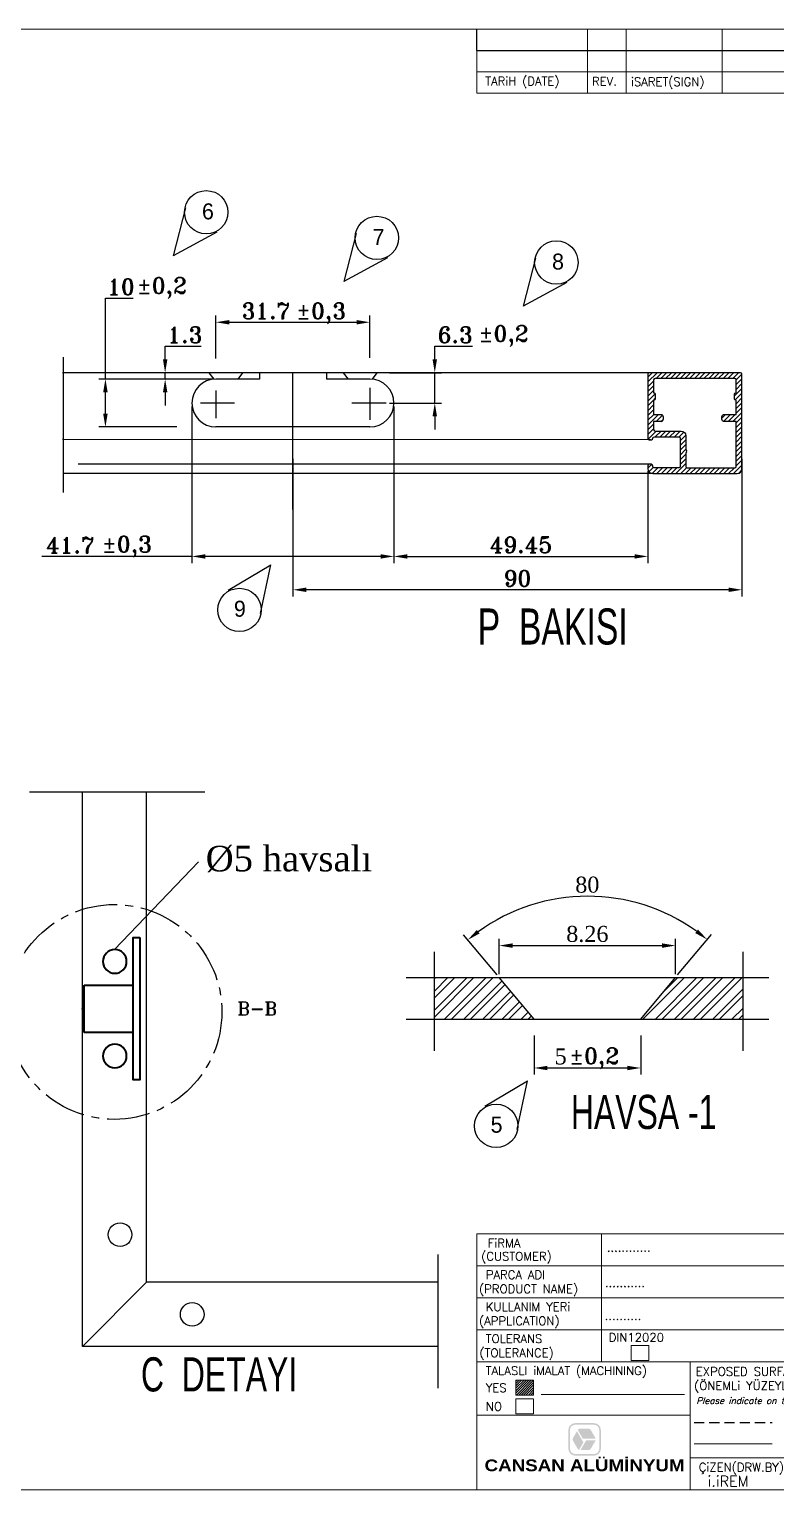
# Model space of a CAD drawing. Header units: millimetres. Extents: x 2665 to 3085, y 1419 to 1697.
# Drawn here: x 2805 to 2945, y 1422.7 to 1696.7 of the extents above; entities that cross this region are included whole.
import ezdxf

# ---------------------------------------------------------------- set-up
doc = ezdxf.new("R2010")
doc.units = ezdxf.units.MM
doc.header["$LTSCALE"] = 5
for name, pattern in [('CENTER', [1.25, 0.8, -0.15, 0.15, -0.15]), ('DASHED', [19.05, 12.7, -6.35]), ('HIDDEN', [9.525, 6.35, -3.175])]:
    doc.linetypes.add(name, pattern=pattern)
for name, color, linetype, lineweight in [('cizgi', 7, 'Continuous', 20), ('olcu', 242, 'Continuous', 18), ('VOLLEBREIT', 7, 'Continuous', 40)]:
    doc.layers.add(name, color=color, linetype=linetype, lineweight=lineweight)
doc.layers.add('KESIK', color=150, linetype='DASHED')
doc.styles.add('ROMANT', font='romant.shx', dxfattribs={"height": 3})
doc.dimstyles.new('ISO-25', dxfattribs={"dimtxt": 10, "dimasz": 2.5, "dimexe": 1.25, "dimexo": 0.625, "dimtad": 1, "dimtoh": 1, "dimtxsty": 'ROMANT', "dimcen": 2.5, "dimclrd": 242, "dimclre": 242, "dimclrt": 242, "dimadec": 1, "dimazin": 2, "dimtfac": 1, "dimtmove": 0, "dimatfit": 3, "dimfxl": 0, "dimarcsym": 0})

# ---------------------------------------------------------------- blocks, each defined once
blk = doc.blocks.new('*D151')
at = {"color": 242, "lineweight": -2, "ltscale": 5}
for p, q in [((2819.27, 1631.1), (2819.27, 1646.27)), ((2819.27, 1646.27), (2824.47, 1646.27)), ((2832.78, 1631.1), (2818.02, 1631.1)), ((2819.27, 1624.6), (2819.27, 1628.6)), ((2832.67, 1622.1), (2818.02, 1622.1))]:
    blk.add_line(p, q, dxfattribs=at)
at = {"color": 242, "ltscale": 5}
for points in [[(2818.85, 1628.6), (2819.69, 1628.6), (2819.27, 1631.1)], [(2818.85, 1624.6), (2819.69, 1624.6), (2819.27, 1622.1)]]:
    blk.add_solid(points, dxfattribs=at)
at = {"layer": 'Defpoints', "color": 0, "ltscale": 5}
for p in [(2833.41, 1631.1), (2819.27, 1622.1), (2833.3, 1622.1)]:
    blk.add_point(p, dxfattribs=at)
at = {"color": 242, "ltscale": 5, "insert": (2822.18, 1648.39), "char_height": 3, "attachment_point": 5, "style": 'ROMANT'}
blk.add_mtext('10', dxfattribs=at)
blk = doc.blocks.new('*D152')
at = {"color": 242, "lineweight": -2, "ltscale": 5}
for p, q in [((2881.04, 1634.77), (2881.04, 1637.27)), ((2881.04, 1637.27), (2888.1, 1637.27)), ((2872.55, 1632.27), (2882.29, 1632.27)), ((2881.04, 1626.6), (2881.04, 1632.27)), ((2872.55, 1626.6), (2882.29, 1626.6)), ((2881.04, 1624.1), (2881.04, 1621.6))]:
    blk.add_line(p, q, dxfattribs=at)
at = {"color": 242, "ltscale": 5}
for points in [[(2880.63, 1634.77), (2881.46, 1634.77), (2881.04, 1632.27)], [(2880.63, 1624.1), (2881.46, 1624.1), (2881.04, 1626.6)]]:
    blk.add_solid(points, dxfattribs=at)
at = {"layer": 'Defpoints', "color": 0, "ltscale": 5}
for p in [(2871.93, 1632.27), (2881.04, 1632.27), (2871.93, 1626.6)]:
    blk.add_point(p, dxfattribs=at)
at = {"color": 242, "ltscale": 5, "insert": (2884.88, 1639.39), "char_height": 3, "attachment_point": 5, "style": 'ROMANT'}
blk.add_mtext('6.3', dxfattribs=at)
blk = doc.blocks.new('*D153')
at = {"color": 242, "lineweight": -2, "ltscale": 5}
for p, q in [((2830.47, 1634.77), (2830.47, 1637.27)), ((2830.47, 1637.27), (2837.24, 1637.27)), ((2839.36, 1632.27), (2829.22, 1632.27)), ((2839.37, 1631.1), (2829.22, 1631.1)), ((2830.47, 1631.1), (2830.47, 1632.27)), ((2830.47, 1628.6), (2830.47, 1626.1))]:
    blk.add_line(p, q, dxfattribs=at)
at = {"color": 242, "ltscale": 5}
for points in [[(2830.06, 1634.77), (2830.89, 1634.77), (2830.47, 1632.27)], [(2830.06, 1628.6), (2830.89, 1628.6), (2830.47, 1631.1)]]:
    blk.add_solid(points, dxfattribs=at)
at = {"layer": 'Defpoints', "color": 0, "ltscale": 5}
for p in [(2830.47, 1632.27), (2839.98, 1632.27), (2839.99, 1631.1)]:
    blk.add_point(p, dxfattribs=at)
at = {"color": 242, "ltscale": 5, "insert": (2834.17, 1639.39), "char_height": 3, "attachment_point": 5, "style": 'ROMANT'}
blk.add_mtext('1.3', dxfattribs=at)
blk = doc.blocks.new('*D154')
at = {"color": 242, "lineweight": -2, "ltscale": 5}
for p, q in [((2839.99, 1634.95), (2839.99, 1643)), ((2842.49, 1641.75), (2866.38, 1641.75)), ((2868.88, 1635.06), (2868.88, 1643))]:
    blk.add_line(p, q, dxfattribs=at)
at = {"color": 242, "ltscale": 5}
for points in [[(2842.49, 1642.16), (2842.49, 1641.33), (2839.99, 1641.75)], [(2866.38, 1642.16), (2866.38, 1641.33), (2868.88, 1641.75)]]:
    blk.add_solid(points, dxfattribs=at)
at = {"layer": 'Defpoints', "color": 0, "ltscale": 5}
for p in [(2868.88, 1641.75), (2839.99, 1634.33), (2868.88, 1634.43)]:
    blk.add_point(p, dxfattribs=at)
at = {"color": 242, "ltscale": 5, "insert": (2849.38, 1643.87), "char_height": 3, "attachment_point": 5, "style": 'ROMANT'}
blk.add_mtext('31.7', dxfattribs=at)
blk = doc.blocks.new('*D155')
at = {"color": 242, "lineweight": -2, "ltscale": 5}
for p, q in [((2835.49, 1625.97), (2835.49, 1596.57)), ((2873.38, 1625.97), (2873.38, 1596.57)), ((2835.49, 1597.82), (2807.36, 1597.82)), ((2870.88, 1597.82), (2837.99, 1597.82))]:
    blk.add_line(p, q, dxfattribs=at)
at = {"color": 242, "ltscale": 5}
for points in [[(2837.99, 1598.23), (2837.99, 1597.4), (2835.49, 1597.82)], [(2870.88, 1598.23), (2870.88, 1597.4), (2873.38, 1597.82)]]:
    blk.add_solid(points, dxfattribs=at)
at = {"layer": 'Defpoints', "color": 0, "ltscale": 5}
for p in [(2835.49, 1626.6), (2873.38, 1626.6), (2873.38, 1597.82)]:
    blk.add_point(p, dxfattribs=at)
at = {"color": 242, "ltscale": 5, "insert": (2812.7, 1599.94), "char_height": 3, "attachment_point": 5, "style": 'ROMANT'}
blk.add_mtext('41.7', dxfattribs=at)
blk = doc.blocks.new('*D168')
at = {"color": 242, "linetype": 'HIDDEN', "lineweight": -2, "ltscale": 5}
for p, q in [((2854.44, 1616.13), (2854.44, 1590.31)), ((2938.66, 1616.13), (2938.66, 1590.31)), ((2936.16, 1591.56), (2856.94, 1591.56))]:
    blk.add_line(p, q, dxfattribs=at)
at = {"color": 242, "linetype": 'HIDDEN', "ltscale": 5}
for points in [[(2856.94, 1591.98), (2856.94, 1591.15), (2854.44, 1591.56)], [(2936.16, 1591.98), (2936.16, 1591.15), (2938.66, 1591.56)]]:
    blk.add_solid(points, dxfattribs=at)
at = {"layer": 'Defpoints', "color": 0, "linetype": 'HIDDEN', "ltscale": 5}
for p in [(2854.44, 1616.76), (2938.66, 1616.76), (2854.44, 1591.56)]:
    blk.add_point(p, dxfattribs=at)
at = {"color": 242, "linetype": 'HIDDEN', "ltscale": 5, "insert": (2896.55, 1593.69), "char_height": 3, "attachment_point": 5, "style": 'ROMANT'}
blk.add_mtext('{\\fRomanT|b0|i0|c162|p2;90}', dxfattribs=at)
blk = doc.blocks.new('*D169')
at = {"color": 242, "linetype": 'HIDDEN', "lineweight": -2, "ltscale": 5}
for p, q in [((2873.38, 1625.97), (2873.38, 1596.57)), ((2921.01, 1613.81), (2921.01, 1596.57)), ((2875.88, 1597.82), (2918.51, 1597.82))]:
    blk.add_line(p, q, dxfattribs=at)
at = {"color": 242, "linetype": 'HIDDEN', "ltscale": 5}
for points in [[(2875.88, 1598.23), (2875.88, 1597.4), (2873.38, 1597.82)], [(2918.51, 1598.23), (2918.51, 1597.4), (2921.01, 1597.82)]]:
    blk.add_solid(points, dxfattribs=at)
at = {"layer": 'Defpoints', "color": 0, "linetype": 'HIDDEN', "ltscale": 5}
for p in [(2873.38, 1626.6), (2921.01, 1614.44), (2921.01, 1597.82)]:
    blk.add_point(p, dxfattribs=at)
at = {"color": 242, "linetype": 'HIDDEN', "ltscale": 5, "insert": (2897.2, 1599.97), "char_height": 3, "attachment_point": 5, "style": 'ROMANT'}
blk.add_mtext('{\\fRomanT|b0|i0|c162|p2;49.45}', dxfattribs=at)
blk = doc.blocks.new('BOHRSYMBOL_ALUSCHARNIER')
at = {"layer": 'VOLLEBREIT'}
for p, q in [((-7, -0.5), (-7, -15)), ((7, -0.5), (-7, -0.5)), ((7, -15), (7, -0.5))]:
    blk.add_line(p, q, dxfattribs=at)
blk.add_lwpolyline([(-21.05, -17), (21.05, -17), (21.05, -15), (-21.05, -15)], close=True, dxfattribs=at)
at = {"layer": 'VOLLEBREIT', "ltscale": 0.5}
for centre in [(-14, -9.6), (14, -9.6)]:
    blk.add_circle(centre, 3.5, dxfattribs=at)
at = {"layer": 'VOLLEBREIT', "color": 1, "ltscale": 0.5}
blk.add_point((0, 0), dxfattribs=at)
blk = doc.blocks.new('*D156')
at = {"color": 242, "lineweight": -2, "ltscale": 5}
for p, q in [((2899.68, 1507.97), (2899.68, 1500.6)), ((2919.68, 1507.97), (2919.68, 1500.6)), ((2902.18, 1501.85), (2917.18, 1501.85))]:
    blk.add_line(p, q, dxfattribs=at)
at = {"color": 242, "ltscale": 5}
for points in [[(2902.18, 1502.26), (2902.18, 1501.43), (2899.68, 1501.85)], [(2917.18, 1502.26), (2917.18, 1501.43), (2919.68, 1501.85)]]:
    blk.add_solid(points, dxfattribs=at)
at = {"layer": 'Defpoints', "color": 0, "ltscale": 5}
for p in [(2899.68, 1508.6), (2919.68, 1508.6), (2919.68, 1501.85)]:
    blk.add_point(p, dxfattribs=at)
at = {"color": 242, "ltscale": 5, "insert": (2904.65, 1504), "char_height": 3, "attachment_point": 5, "style": 'ROMANT'}
blk.add_mtext('{\\fTimes New Roman Tur|b0|i0|c162|p18;5}', dxfattribs=at)
blk = doc.blocks.new('*D157')
at = {"color": 242, "lineweight": -2, "ltscale": 5}
for p, q in [((2892.73, 1519.3), (2886.41, 1526.83)), ((2926.58, 1519.3), (2932.93, 1526.92))]:
    blk.add_line(p, q, dxfattribs=at)
blk.add_arc((2909.72, 1499.07), 35, 54.2882, 125.9365, dxfattribs=at)
at = {"color": 242, "ltscale": 5}
for points in [[(2889.44, 1527.08), (2888.93, 1527.74), (2887.21, 1525.87)], [(2930.4, 1527.82), (2929.89, 1527.16), (2932.13, 1525.96)]]:
    blk.add_solid(points, dxfattribs=at)
at = {"layer": 'Defpoints', "color": 0, "ltscale": 5}
for p in [(2917.71, 1533.15), (2893.13, 1518.82), (2926.18, 1518.82), (2899.68, 1511.02), (2919.68, 1511.02)]:
    blk.add_point(p, dxfattribs=at)
at = {"color": 242, "ltscale": 5, "insert": (2909.65, 1536.22), "char_height": 3, "attachment_point": 5, "rotation": 0.1123, "style": 'ROMANT'}
blk.add_mtext('{\\fTimes New Roman|b0|i0|c162|p18;80}', dxfattribs=at)
blk = doc.blocks.new('*D158')
at = {"color": 242, "lineweight": -2, "ltscale": 5}
for p, q in [((2893.13, 1519.45), (2893.13, 1526.06)), ((2895.63, 1524.81), (2923.68, 1524.81)), ((2926.18, 1519.45), (2926.18, 1526.06))]:
    blk.add_line(p, q, dxfattribs=at)
at = {"color": 242, "ltscale": 5}
for points in [[(2895.63, 1525.23), (2895.63, 1524.4), (2893.13, 1524.81)], [(2923.68, 1525.23), (2923.68, 1524.4), (2926.18, 1524.81)]]:
    blk.add_solid(points, dxfattribs=at)
at = {"layer": 'Defpoints', "color": 0, "ltscale": 5}
for p in [(2926.18, 1524.81), (2893.13, 1518.82), (2926.18, 1518.82)]:
    blk.add_point(p, dxfattribs=at)
at = {"color": 242, "ltscale": 5, "insert": (2909.66, 1526.97), "char_height": 3, "attachment_point": 5, "style": 'ROMANT'}
blk.add_mtext('{\\fTimes New Roman Tur|b0|i0|c162|p18;8.26}', dxfattribs=at)

msp = doc.modelspace()

# ---------------------------------------------------------------- hatches: boundary and pattern name
at = {"linetype": 'HIDDEN', "ltscale": 5}
h = msp.add_hatch(dxfattribs=at)
h.set_pattern_fill('ANSI31', color=5, scale=0.2, style=0)
edge = h.paths.add_edge_path()
edge.add_line((2927.0581, 1619.9899), (2927.0581, 1614.7051))
edge.add_arc((2926.7894, 1614.7051), 0.2687, 270, 360, ccw=False)
edge.add_line((2926.7894, 1614.4364), (2922.1763, 1614.4364))
edge.add_arc((2922.1763, 1614.7051), 0.2687, 180, 270, ccw=False)
edge.add_line((2921.9076, 1614.7051), (2921.9076, 1614.8395))
edge.add_arc((2921.6389, 1614.8395), 0.2687, 0, 90)
edge.add_line((2921.6389, 1615.1082), (2921.2806, 1615.1082))
edge.add_arc((2921.2806, 1614.8395), 0.2687, 90, 180)
edge.add_line((2921.0119, 1614.8395), (2921.0119, 1614.4364))
edge.add_line((2921.0119, 1614.4364), (2921.0119, 1614.2573))
edge.add_arc((2921.9076, 1614.2573), 0.8957, 180, 270)
edge.add_line((2921.9076, 1613.3615), (2937.762, 1613.3615))
edge.add_arc((2937.762, 1614.2573), 0.8957, 270, 360)
edge.add_line((2938.6578, 1614.2573), (2938.6578, 1631.9927))
edge.add_arc((2938.3891, 1631.9927), 0.2687, 0, 90)
edge.add_line((2938.3891, 1632.2614), (2921.2806, 1632.2614))
edge.add_arc((2921.2806, 1631.9927), 0.2687, 90, 180)
edge.add_line((2921.0119, 1631.9927), (2921.0119, 1619.9899))
edge.add_arc((2921.2806, 1619.9899), 0.2687, 180, 270)
edge.add_line((2921.2806, 1619.7212), (2921.6837, 1619.7212))
edge.add_arc((2921.6837, 1619.9899), 0.2687, 270, 360)
edge.add_arc((2922.2211, 1619.9899), 0.2687, 90, 180, ccw=False)
edge.add_line((2922.2211, 1620.2587), (2926.7894, 1620.2587))
edge.add_arc((2926.7894, 1619.9899), 0.2687, 0, 90, ccw=False)
edge = h.paths.add_edge_path(flags=16)
edge.add_line((2922.0868, 1627.1558), (2922.0868, 1624.4686))
edge.add_line((2922.0868, 1624.4686), (2923.4304, 1624.4686))
edge.add_arc((2923.4304, 1624.0207), 0.4479, 0, 90, ccw=False)
edge.add_line((2923.8782, 1624.0207), (2923.8782, 1623.5729))
edge.add_arc((2923.4304, 1623.5729), 0.4479, -90, 0, ccw=False)
edge.add_line((2923.4304, 1623.125), (2922.0868, 1623.125))
edge.add_line((2922.0868, 1623.125), (2922.0868, 1621.6023))
edge.add_arc((2922.3555, 1621.6023), 0.2687, 180, 270)
edge.add_line((2922.3555, 1621.3335), (2927.2372, 1621.3335))
edge.add_arc((2927.2372, 1620.4378), 0.8957, 0, 90, ccw=False)
edge.add_line((2928.133, 1620.4378), (2928.133, 1617.885))
edge.add_line((2928.133, 1617.885), (2928.3121, 1617.7058))
edge.add_line((2928.3121, 1617.7058), (2928.1777, 1617.5715))
edge.add_line((2928.1777, 1617.5715), (2928.3121, 1617.4371))
edge.add_line((2928.3121, 1617.4371), (2928.133, 1617.258))
edge.add_line((2928.133, 1617.258), (2928.133, 1614.7051))
edge.add_arc((2928.4017, 1614.7051), 0.2687, 180, 270)
edge.add_line((2928.4017, 1614.4364), (2937.3142, 1614.4364))
edge.add_arc((2937.3142, 1614.7051), 0.2687, 270, 360)
edge.add_line((2937.5829, 1614.7051), (2937.5829, 1623.125))
edge.add_line((2937.5829, 1623.125), (2935.3436, 1623.125))
edge.add_arc((2935.3436, 1623.5729), 0.4479, 180, 270, ccw=False)
edge.add_line((2934.8957, 1623.5729), (2934.8957, 1624.0207))
edge.add_arc((2935.3436, 1624.0207), 0.4479, 90, 180, ccw=False)
edge.add_line((2935.3436, 1624.4686), (2937.5829, 1624.4686))
edge.add_line((2937.5829, 1624.4686), (2937.5829, 1627.1558))
edge.add_line((2937.5829, 1627.1558), (2937.4933, 1627.1558))
edge.add_arc((2937.4933, 1627.3797), 0.2239, 180, 270, ccw=False)
edge.add_line((2937.2694, 1627.3797), (2937.2694, 1628.2755))
edge.add_arc((2937.4933, 1628.2755), 0.2239, 90, 180, ccw=False)
edge.add_line((2937.4933, 1628.4994), (2937.5829, 1628.4994))
edge.add_line((2937.5829, 1628.4994), (2937.5829, 1630.9179))
edge.add_arc((2937.3142, 1630.9179), 0.2687, 360, 450)
edge.add_line((2937.3142, 1631.1866), (2922.3555, 1631.1866))
edge.add_arc((2922.3555, 1630.9179), 0.2687, 90, 180)
edge.add_line((2922.0868, 1630.9179), (2922.0868, 1628.4994))
edge.add_line((2922.0868, 1628.4994), (2922.1763, 1628.4994))
edge.add_arc((2922.1763, 1628.2755), 0.2239, 0, 90, ccw=False)
edge.add_line((2922.4003, 1628.2755), (2922.4003, 1627.3797))
edge.add_arc((2922.1763, 1627.3797), 0.2239, -90, 0, ccw=False)
edge.add_line((2922.1763, 1627.1558), (2922.0868, 1627.1558))
at = {"ltscale": 0.05}
h = msp.add_hatch(color=244, dxfattribs=at)
edge = h.paths.add_edge_path(flags=0)
edge.add_arc((2907.3939, 1432.1775), 0.5, 150, 210)
edge.add_line((2906.9609, 1431.9275), (2907.8269, 1430.4275))
edge.add_arc((2908.2599, 1430.6775), 0.5, 210, 252.306412)
edge.add_line((2908.1079, 1430.2011), (2908.9222, 1431.6114))
edge.add_line((2908.9222, 1431.6114), (2907.706, 1433.718))
edge.add_line((2907.706, 1433.718), (2906.9609, 1432.4275))
edge = h.paths.add_edge_path(flags=0)
edge.add_line((2908.383, 1430.1775), (2909.8731, 1430.1775))
edge.add_arc((2909.8731, 1430.6775), 0.5, 270, 330)
edge.add_line((2910.3062, 1430.4275), (2911.2299, 1432.0275))
edge.add_line((2911.2299, 1432.0275), (2909.4511, 1432.0275))
edge.add_line((2909.4511, 1432.0275), (2908.383, 1430.1775))
edge = h.paths.add_edge_path(flags=0)
edge.add_arc((2908.2599, 1433.6775), 0.5, 90, 144.765859)
edge.add_line((2907.8515, 1433.9659), (2908.7975, 1432.3275))
edge.add_line((2908.7975, 1432.3275), (2911.2299, 1432.3275))
edge.add_line((2911.2299, 1432.3275), (2910.3062, 1433.9275))
edge.add_arc((2909.8731, 1433.6775), 0.5, 30, 90)
edge.add_line((2909.8731, 1434.1775), (2908.2599, 1434.1775))
edge = h.paths.add_edge_path()
edge.add_arc((2907.3939, 1430.4275), 1.3, 180, 270)
edge.add_line((2907.3939, 1429.1275), (2910.8939, 1429.1275))
edge.add_arc((2910.8939, 1430.4275), 1.3, 270, 360)
edge.add_line((2912.1939, 1430.4275), (2912.1939, 1433.9275))
edge.add_arc((2910.8939, 1433.9275), 1.3, 360, 450)
edge.add_line((2910.8939, 1435.2275), (2907.3939, 1435.2275))
edge.add_arc((2907.3939, 1433.9275), 1.3, 90, 180)
edge.add_line((2906.0939, 1433.9275), (2906.0939, 1430.4275))
edge = h.paths.add_edge_path(flags=16)
edge.add_arc((2907.3939, 1430.4275), 1, 180, 270, ccw=False)
edge.add_line((2906.3939, 1430.4275), (2906.3939, 1433.9275))
edge.add_arc((2907.3939, 1433.9275), 1, 90, 180, ccw=False)
edge.add_line((2907.3939, 1434.9275), (2910.8939, 1434.9275))
edge.add_arc((2910.8939, 1433.9275), 1, 0, 90, ccw=False)
edge.add_line((2911.8939, 1433.9275), (2911.8939, 1430.4275))
edge.add_arc((2910.8939, 1430.4275), 1, -90, 0, ccw=False)
edge.add_line((2910.8939, 1429.4275), (2907.3939, 1429.4275))
at = {"layer": 'cizgi', "ltscale": 0.05}
h = msp.add_hatch(dxfattribs=at)
h.set_pattern_fill('ANSI31', color=256, scale=0.1, style=0)
h.set_pattern_definition([(45, (2016.01523, 1096.28274), (-0.2245064, 0.2245064), [])])
h.paths.add_polyline_path([(2899.5844, 1443.2755), (2896.2694, 1443.2755), (2896.2694, 1440.4924), (2899.5844, 1440.4924)])

# ---------------------------------------------------------------- linework, layer by layer
at = {"ltscale": 0.05}
for q in [(2888.9302, 1696.7216), (3039.9302, 1692.7216)]:
    msp.add_line((2888.9302, 1692.7216), q, dxfattribs=at)
at = {"color": 0, "linetype": 'Continuous'}
for p, q in [((2834.2973, 1663.2121), (2831.9648, 1654.1814)), ((2840.1697, 1658.6168), (2831.9648, 1654.1814)), ((2866.2925, 1658.3972), (2863.96, 1649.3665)), ((2872.165, 1653.8019), (2863.96, 1649.3665)), ((2899.9523, 1653.7932), (2897.6198, 1644.7625)), ((2905.8247, 1649.1979), (2897.6198, 1644.7625)), ((2842.2611, 1591.4589), (2850.2642, 1596.2488)), ((2848.3288, 1587.1248), (2850.2642, 1596.2488)), ((2890.4083, 1494.6618), (2898.4115, 1499.4517)), ((2896.4761, 1490.3276), (2898.4115, 1499.4517))]:
    msp.add_line(p, q, dxfattribs=at)
for p, q in [((2811.3511, 1635.2282), (2811.3511, 1609.8068)), ((2921.2806, 1632.2614), (2811.2474, 1632.2685)), ((2838.6896, 1632.2685), (2839.5896, 1631.0985)), ((2848.1396, 1631.0985), (2839.9946, 1631.0985)), ((2844.9896, 1632.2685), (2844.0896, 1631.0985)), ((2848.1396, 1632.2685), (2848.1396, 1631.0985)), ((2854.4396, 1606.6409), (2854.4396, 1632.2685)), ((2860.7396, 1632.2685), (2860.7396, 1631.0985)), ((2868.8846, 1631.0985), (2860.7396, 1631.0985)), ((2863.8896, 1632.2685), (2864.7896, 1631.0985)), ((2870.1896, 1632.2685), (2869.2896, 1631.0985)), ((2839.9946, 1628.9474), (2839.9946, 1623.7631)), ((2868.8846, 1629.4659), (2868.8846, 1623.4175)), ((2843.4488, 1626.5985), (2837.1073, 1626.5985)), ((2839.9946, 1626.5985), (2839.9946, 1626.5985)), ((2871.9278, 1626.5985), (2865.471, 1626.5985)), ((2868.8846, 1626.5985), (2868.8846, 1626.5985)), ((2868.8846, 1622.0985), (2839.9946, 1622.0985)), ((2921.4822, 1619.7212), (2811.2474, 1619.7285)), ((2921.906, 1613.3615), (2811.3511, 1613.3685)), ((2805.0285, 1553.6814), (2837.9149, 1553.6814)), ((2814.9519, 1449.6066), (2814.9519, 1553.6814)), ((2826.9903, 1461.645), (2826.9903, 1553.6814)), ((2820.9538, 1524.0919), (2836.7095, 1540.5413)), ((2880.9595, 1505.0846), (2880.9595, 1523.6122)), ((2938.855, 1505.0846), (2938.855, 1523.6122)), ((2875.6816, 1518.8245), (2893.1296, 1518.8245)), ((2880.9595, 1511.4099), (2888.3741, 1518.8245)), ((2880.9595, 1512.6799), (2887.1041, 1518.8245)), ((2880.9595, 1516.272), (2883.512, 1518.8245)), ((2880.9595, 1518.5941), (2881.1899, 1518.8245)), ((2880.9595, 1515.002), (2884.782, 1518.8245)), ((2882.8962, 1511.0245), (2890.6962, 1518.8245)), ((2884.1662, 1511.0245), (2891.9662, 1518.8245)), ((2886.4883, 1511.0245), (2893.6586, 1518.1948)), ((2893.1296, 1518.8245), (2926.1816, 1518.8245)), ((2899.6816, 1511.0245), (2893.1296, 1518.8245)), ((2919.6816, 1511.0245), (2926.1816, 1518.8245)), ((2920.0872, 1511.0245), (2927.8872, 1518.8245)), ((2922.4094, 1511.0245), (2930.2094, 1518.8245)), ((2923.6794, 1511.0245), (2931.4794, 1518.8245)), ((2924.0034, 1516.2106), (2926.6172, 1518.8245)), ((2926.0015, 1511.0245), (2933.8015, 1518.8245)), ((2926.1816, 1518.8245), (2943.6816, 1518.8245)), ((2927.2715, 1511.0245), (2935.0715, 1518.8245)), ((2929.5936, 1511.0245), (2937.3936, 1518.8245)), ((2930.8636, 1511.0245), (2938.6636, 1518.8245)), ((2887.7583, 1511.0245), (2894.2384, 1517.5046)), ((2890.0804, 1511.0245), (2895.2985, 1516.2426)), ((2891.3504, 1511.0245), (2895.8782, 1515.5523)), ((2933.1857, 1511.0245), (2938.855, 1516.6939)), ((2934.4557, 1511.0245), (2938.855, 1515.4239)), ((2893.6725, 1511.0245), (2896.9383, 1514.2903)), ((2894.9425, 1511.0245), (2897.5181, 1513.6001)), ((2936.7778, 1511.0245), (2938.855, 1513.1018)), ((2881.5951, 1466.8531), (2881.5951, 1441.7588)), ((2826.9903, 1461.645), (2814.9519, 1449.6066)), ((2881.5951, 1461.645), (2826.9903, 1461.645)), ((2881.5951, 1449.6066), (2814.9519, 1449.6066))]:
    msp.add_line(p, q)
at = {"linetype": 'HIDDEN', "ltscale": 5}
msp.add_line((2921.2806, 1615.1082), (2814.1817, 1615.1082), dxfattribs=at)
at = {"lineweight": 25}
for p, q in [((2875.6816, 1511.0245), (2899.6816, 1511.0245)), ((2897.2646, 1511.0245), (2898.5782, 1512.3381)), ((2898.5346, 1511.0245), (2899.158, 1511.6479)), ((2899.6816, 1511.0245), (2919.6816, 1511.0245)), ((2919.6816, 1511.0245), (2943.6816, 1511.0245)), ((2938.0478, 1511.0245), (2938.855, 1511.8318))]:
    msp.add_line(p, q, dxfattribs=at)
for points in [[(2927.0581, 1619.9899), (2927.0581, 1614.7051, -0.41421356), (2926.7894, 1614.4364), (2922.1763, 1614.4364, -0.41421356), (2921.9076, 1614.7051), (2921.9076, 1614.8395, 0.41421356), (2921.6389, 1615.1082), (2921.2806, 1615.1082, 0.41421356), (2921.0119, 1614.8395), (2921.0119, 1614.4364), (2921.0119, 1614.2573, 0.41421356), (2921.9076, 1613.3615), (2937.762, 1613.3615, 0.41421356), (2938.6578, 1614.2573), (2938.6578, 1631.9927, 0.41421356), (2938.3891, 1632.2614), (2921.2806, 1632.2614, 0.41421356), (2921.0119, 1631.9927), (2921.0119, 1619.9899, 0.41421356), (2921.2806, 1619.7212), (2921.6837, 1619.7212, 0.41421356), (2921.9524, 1619.9899, -0.41421356), (2922.2211, 1620.2587), (2926.7894, 1620.2587, -0.41421356)], [(2922.0868, 1627.1558), (2922.0868, 1624.4686), (2923.4304, 1624.4686, -0.41421356), (2923.8782, 1624.0207), (2923.8782, 1623.5729, -0.41421356), (2923.4304, 1623.125), (2922.0868, 1623.125), (2922.0868, 1621.6023, 0.41421356), (2922.3555, 1621.3335), (2927.2372, 1621.3335, -0.41421356), (2928.133, 1620.4378), (2928.133, 1617.885), (2928.3121, 1617.7058), (2928.1777, 1617.5715), (2928.3121, 1617.4371), (2928.133, 1617.258), (2928.133, 1614.7051, 0.41421356), (2928.4017, 1614.4364), (2937.3142, 1614.4364, 0.41421356), (2937.5829, 1614.7051), (2937.5829, 1623.125), (2935.3436, 1623.125, -0.41421356), (2934.8957, 1623.5729), (2934.8957, 1624.0207, -0.41421356), (2935.3436, 1624.4686), (2937.5829, 1624.4686), (2937.5829, 1627.1558), (2937.4933, 1627.1558, -0.41421356), (2937.2694, 1627.3797), (2937.2694, 1628.2755, -0.41421356), (2937.4933, 1628.4994), (2937.5829, 1628.4994), (2937.5829, 1630.9179, 0.41421356), (2937.3142, 1631.1866), (2922.3555, 1631.1866, 0.41421356), (2922.0868, 1630.9179), (2922.0868, 1628.4994), (2922.1763, 1628.4994, -0.41421356), (2922.4003, 1628.2755), (2922.4003, 1627.3797, -0.41421356), (2922.1763, 1627.1558)]]:
    msp.add_lwpolyline(points, format="xyb", close=True)
at = {"color": 0, "linetype": 'Continuous'}
for centre in [(2838.1885, 1662.3838), (2870.1838, 1657.5689), (2903.8435, 1652.9648), (2844.4051, 1587.7822), (2892.5523, 1490.9851)]:
    msp.add_circle(centre, 4.0675, dxfattribs=at)
at = {"color": 1, "linetype": 'CENTER', "ltscale": 2}
msp.add_circle((2820.9586, 1512.3683), 20.1538, dxfattribs=at)
for centre in [(2822.0164, 1470.5843), (2835.5439, 1455.6258)]:
    msp.add_circle(centre, 2.2176)
for centre, start, end in [((2839.9946, 1626.5985), 90, 180), ((2868.8846, 1626.5985), 0, 90), ((2839.9946, 1626.5985), 180, 270), ((2868.8846, 1626.5985), 270, 0)]:
    msp.add_arc(centre, 4.5, start, end)
at = {"layer": 'cizgi'}
for p, q in [((3069.9302, 1696.7216), (2681.9302, 1696.7216)), ((2909.6909, 1696.7216), (2909.6909, 1684.7216)), ((2916.9302, 1696.7216), (2916.9302, 1684.7216)), ((2934.9302, 1696.7216), (2934.9302, 1684.7216)), ((2888.9302, 1684.7216), (2888.9302, 1692.7216)), ((2888.9302, 1688.7216), (3039.9302, 1688.7216)), ((2888.9302, 1470.7216), (3069.9302, 1470.7216)), ((2888.9302, 1470.7216), (2888.9302, 1422.7216)), ((2912.2948, 1470.7216), (2912.2948, 1446.7216)), ((2888.9302, 1464.7216), (3069.9302, 1464.7216)), ((2888.9302, 1458.7216), (3016.6697, 1458.7216)), ((2888.9302, 1452.7216), (3069.9302, 1452.7216)), ((2888.9302, 1446.7216), (3069.9302, 1446.7216)), ((2928.9302, 1446.7216), (2928.9302, 1422.7216)), ((2888.9302, 1436.7216), (2928.9302, 1436.7216)), ((2929.66, 1431.3342), (2944.3498, 1431.3342)), ((2928.9302, 1428.7216), (3069.9302, 1428.7216)), ((2681.9302, 1422.7216), (3069.9302, 1422.7216))]:
    msp.add_line(p, q, dxfattribs=at)
at = {"layer": 'cizgi', "ltscale": 0.05}
msp.add_line((3039.9302, 1684.7216), (2888.9302, 1684.7216), dxfattribs=at)
at = {"layer": 'cizgi', "ltscale": 0.005}
msp.add_line((2901.0129, 1440.5893), (2927.8779, 1440.5893), dxfattribs=at)
at = {"layer": 'cizgi'}
for points in [[(2917.8949, 1449.771), (2921.2098, 1449.771), (2921.2098, 1446.988), (2917.8949, 1446.988)], [(2896.2694, 1443.2755), (2899.5844, 1443.2755), (2899.5844, 1440.4924), (2896.2694, 1440.4924)], [(2896.2694, 1439.7755), (2899.5844, 1439.7755), (2899.5844, 1436.9924), (2896.2694, 1436.9924)]]:
    msp.add_lwpolyline(points, close=True, dxfattribs=at)
at = {"layer": 'KESIK', "color": 1, "ltscale": 0.03}
msp.add_line((2929.66, 1435.3342), (2944.3498, 1435.3342), dxfattribs=at)

# ---------------------------------------------------------------- block references
at = {"xscale": -0.6335999999980686, "yscale": 0.6335999999980686, "zscale": 0.6336000000000059, "rotation": 90}
msp.add_blockref('BOHRSYMBOL_ALUSCHARNIER', (2814.9519, 1512.9666), dxfattribs=at)

# ---------------------------------------------------------------- texts
at = {"color": 0, "linetype": 'Continuous'}
for s, p in [('6', (2837.3823, 1661.0527)), ('7', (2869.3776, 1656.2378)), ('8', (2903.0373, 1651.6337)), ('9', (2843.369, 1586.5055)), ('5', (2891.5163, 1489.7083))]:
    msp.add_text(s, height=3, dxfattribs=at).set_placement(p)
at = {"width": 0.7}
for s, height, p in [('P  BAKISI ', 6.76, (2889.0924, 1581.29)), ('C  DETAYI', 6.4, (2825.9412, 1441.1749))]:
    msp.add_text(s, height=height, dxfattribs=at).set_placement(p)
at = {"lineweight": 30, "width": 0.7}
msp.add_text('HAVSA -1', height=6.4, dxfattribs=at).set_placement((2906.5717, 1490.4043))
at = {"color": 242, "ltscale": 5, "char_height": 3, "attachment_point": 5, "style": 'ROMANT'}
for s, insert in [('±0,{\\fRomanT|b0|i0|c162|p2;2}', (2829.8417, 1648.1628)), ('±0{\\fRomanT|b0|i0|c162|p2;,3}', (2859.7013, 1643.4143)), ('±0,{\\fRomanT|b0|i0|c162|p2;2}', (2893.9381, 1639.1641)), ('±0,{\\fRomanT|b0|i0|c162|p2;3}', (2823.2883, 1599.6563)), ('±0,{\\fRomanT|b0|i0|c162|p2;2}', (2910.9159, 1503.651))]:
    msp.add_mtext(s, dxfattribs=dict(at, insert=insert))
at = {"insert": (2838.0844, 1538.5398), "char_height": 4.8, "width": 263.760064, "attachment_point": 7}
msp.add_mtext('{\\fTimes New Roman|b0|i0|c162|p18;Ø5 havsalı}', dxfattribs=at)
at = {"color": 244, "ltscale": 0.05, "insert": (2890.3759, 1428.4057), "char_height": 2.2, "width": 37.00808, "attachment_point": 1}
msp.add_mtext('{\\fArial Black|b0|i0|c0|p34;CANSAN AL\\fArial Black|b0|i0|c162|p34;Ü\\fArial Black|b0|i0|c0|p34;M\\fArial Black|b0|i0|c162|p34;İNYUM}', dxfattribs=at)
at = {"layer": 'cizgi', "style": 'ROMANT'}
for s, height, p in [('TARiH (DATE)', 1.6, (2890.511, 1686.183)), ('iSARET(SIGN)', 1.6, (2917.8402, 1686.0673)), ('REV.', 1.6, (2910.5336, 1686.143)), ('FiRMA', 1.6, (2890.9945, 1468.1815)), ('(CUSTOMER)', 1.6, (2889.7439, 1465.7166)), ('............', 1.6, (2913.3132, 1467.3857)), ('PARCA ADI', 1.6, (2890.616, 1462.2588)), ('(PRODUCT NAME)', 1.6, (2889.3496, 1459.6054)), ('...........', 1.6, (2912.943, 1460.7607)), ('KULLANIM YERi', 1.6, (2890.616, 1456.2588)), ('(APPLICATION)', 1.6, (2889.3496, 1453.6054)), ('..........', 1.6, (2912.9055, 1454.5895)), ('..........', 1.6, (2912.9055, 1454.5895)), ('(TOLERANCE)', 1.6, (2889.4261, 1447.6054)), ('TOLERANS', 1.6, (2890.5947, 1450.2588)), ('DIN12020', 1.6, (2913.6712, 1450.5128)), ('TALASLI iMALAT (MACHINING)', 1.6, (2890.5947, 1444.2588)), ('EXPOSED SURFACES', 1.6, (2930.0022, 1444.1082)), ('YES', 1.6, (2890.6227, 1441.0538)), ('(ÖNEMLi YÜZEYLER)', 1.6, (2929.6829, 1441.4548)), ('NO', 1.6, (2890.6227, 1437.5538)), ('ÇiZEN(DRW.BY)', 1.6, (2930.558, 1426.1531)), ('i.iREM', 2, (2932.215, 1423.3171))]:
    msp.add_text(s, height=height, dxfattribs=at).set_placement(p)
at = {"layer": 'cizgi', "style": 'ROMANT', "oblique": 15}
msp.add_text('Please indicate on the drawing', height=1.2, dxfattribs=at).set_placement((2930.1216, 1438.8283))
at = {"layer": 'olcu', "color": 5, "style": 'ROMANT'}
msp.add_text('B-B', height=2.52, dxfattribs=at).set_placement((2844.002, 1511.7327))

# ---------------------------------------------------------------- dimensions: what is measured, and where the dimension line sits
dim = msp.add_linear_dim(base=(2819.2711, 1622.0985), p1=(2833.4074, 1631.0985), p2=(2833.2979, 1622.0985), angle=270, text='10', dimstyle='ISO-25')
dim.commit()
dim.dimension.update_dxf_attribs({"geometry": '*D151', "text_midpoint": (2822.1818, 1646.2678), "dimtype": 160})
dim = msp.add_linear_dim(base=(2868.8846, 1641.7452), p1=(2839.9946, 1634.3256), p2=(2868.8846, 1634.4349), text='31.7', dimstyle='ISO-25', override={"dimgap": 0.625, "dimtol": 1, "dimlim": 0, "dimtp": 0.3, "dimtm": 0})
dim.commit()
dim.dimension.update_dxf_attribs({"geometry": '*D154', "text_midpoint": (2849.3798, 1641.7452), "dimtype": 160})
for base, p1, p2, text, picture, middle in [((2830.475, 1632.2685), (2839.9946, 1631.0985), (2839.9824, 1632.2685), '1.3', '*D153', (2834.1714, 1639.3935)), ((2881.0437, 1632.2685), (2871.9278, 1626.5985), (2871.9278, 1632.2685), '6.3', '*D152', (2884.883, 1639.3935))]:
    dim = msp.add_linear_dim(base=base, p1=p1, p2=p2, angle=90, text=text, dimstyle='ISO-25')
    dim.commit()
    dim.dimension.update_dxf_attribs({"geometry": picture, "text_midpoint": middle})
for base, p1, p2, text, picture, middle in [((2873.3846, 1597.816), (2835.4946, 1626.5985), (2873.3846, 1626.5985), '41.7', '*D155', (2812.6988, 1597.816)), ((2919.6816, 1501.8468), (2899.6816, 1508.599), (2919.6816, 1508.599), '{\\fTimes New Roman Tur|b0|i0|c162|p18;5}', '*D156', (2904.6498, 1501.8468))]:
    dim = msp.add_linear_dim(base=base, p1=p1, p2=p2, text=text, dimstyle='ISO-25')
    dim.commit()
    dim.dimension.update_dxf_attribs({"geometry": picture, "text_midpoint": middle, "dimtype": 160})
at = {"linetype": 'HIDDEN', "ltscale": 5}
for base, p1, p2, text, picture, middle in [((2921.0119, 1597.816), (2873.3846, 1626.5985), (2921.0119, 1614.4364), '{\\fRomanT|b0|i0|c162|p2;49.45}', '*D169', (2897.1983, 1599.9732)), ((2854.4396, 1591.5624), (2938.6578, 1616.7554), (2854.4396, 1616.7554), '{\\fRomanT|b0|i0|c162|p2;90}', '*D168', (2896.5487, 1593.6874))]:
    dim = msp.add_linear_dim(base=base, p1=p1, p2=p2, text=text, dimstyle='ISO-25', dxfattribs=at)
    dim.commit()
    dim.dimension.update_dxf_attribs({"geometry": picture, "text_midpoint": middle})
dim = msp.add_angular_dim_2l(base=(2917.7093, 1533.1458), line1=((2919.6816, 1511.0245), (2926.1816, 1518.8245)), line2=((2899.6816, 1511.0245), (2893.1296, 1518.8245)), text='{\\fTimes New Roman|b0|i0|c162|p18;80}', dimstyle='ISO-25')
dim.commit()
dim.dimension.update_dxf_attribs({"geometry": '*D157', "text_midpoint": (2909.6486, 1536.2205)})
dim = msp.add_linear_dim(base=(2926.1816, 1524.8135), p1=(2893.1296, 1518.8245), p2=(2926.1816, 1518.8245), text='{\\fTimes New Roman Tur|b0|i0|c162|p18;8.26}', dimstyle='ISO-25')
dim.commit()
dim.dimension.update_dxf_attribs({"geometry": '*D158', "text_midpoint": (2909.6556, 1526.9688)})

doc.saveas('drawing.dxf')
